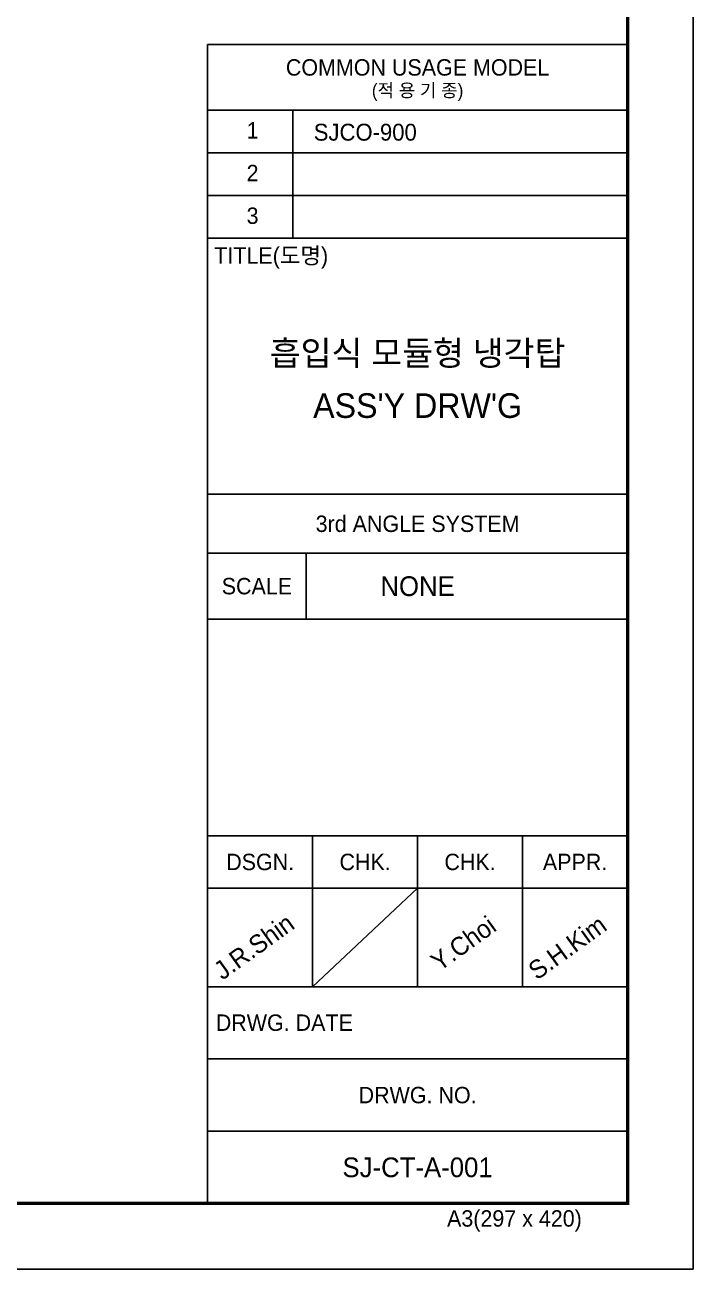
# Model space of a CAD drawing. Header units: millimetres. Extents: x 123596 to 162203, y -41590 to -20795.
# Drawn here: x 155071 to 162203, y -41590 to -28324 of the extents above; entities that cross this region are included whole.
import ezdxf
from ezdxf.enums import TextEntityAlignment as Align

# ---------------------------------------------------------------- set-up
doc = ezdxf.new("R2010")
doc.units = ezdxf.units.MM
doc.header["$LTSCALE"] = 30
doc.header["$MEASUREMENT"] = 0
doc.layers.get('DEFPOINTS').update_dxf_attribs({"color": 143, "linetype": 'CONTINUOUS'})
doc.layers.add('냉각탑_form', color=1, linetype='CONTINUOUS')
doc.layers.add('냉각탑_text', color=3, linetype='CONTINUOUS')
doc.styles.add('돋움', font='')
doc.styles.get('돋움').set_extended_font_data('Dotum')

# ---------------------------------------------------------------- blocks, each defined once
blk = doc.blocks.new('냉각탑form')
at = {"layer": 'DEFPOINTS'}
blk.add_lwpolyline([(0, 297.07), (420.1, 297.07), (420.1, 0), (0, 0)], close=True, dxfattribs=at)
at = {"layer": '냉각탑_form'}
for p, q in [((346.08, 186.55), (346.08, 10)), ((346.08, 186.55), (410.1, 186.55)), ((346.08, 186.55), (410.1, 186.55)), ((346.08, 176.54), (410.1, 176.54)), ((359.09, 176.54), (359.09, 157.04)), ((346.08, 170.04), (410.1, 170.04)), ((346.08, 163.54), (410.1, 163.54)), ((346.08, 157.04), (410.1, 157.04)), ((346.08, 157.04), (410.1, 157.04)), ((346.08, 118.03), (410.1, 118.03)), ((346.08, 109.03), (410.1, 109.03)), ((361.09, 109.03), (361.09, 99.02)), ((346.08, 99.02), (410.1, 99.02)), ((346.08, 66.02), (410.1, 66.02)), ((362.09, 66.02), (362.09, 43.01)), ((378.09, 66.02), (378.09, 43.01)), ((394.1, 66.02), (394.1, 43.01)), ((346.08, 58.01), (410.1, 58.01)), ((378.09, 58.01), (362.09, 43.01)), ((346.08, 43.01), (410.1, 43.01)), ((346.08, 32.01), (410.1, 32.01)), ((346.08, 21.01), (410.1, 21.01))]:
    blk.add_line(p, q, dxfattribs=at)
at = {"layer": '냉각탑_form', "const_width": 0.5}
blk.add_lwpolyline([(10, 287.07), (10, 10), (410.1, 10), (410.1, 287.07)], close=True, dxfattribs=at)
at = {"layer": '냉각탑_form', "style": '돋움'}
for s, height, p in [('COMMON USAGE MODEL', 2.5006, (378.09, 183.04)), ('(적 용 기 종)', 2, (378.09, 179.54)), ('3rd ANGLE SYSTEM', 2.5006, (378.09, 113.53)), ('SCALE', 2.501, (353.59, 104.03)), ('DSGN.', 2.501, (354.09, 62.02)), ('CHK.', 2.501, (370.09, 62.02)), ('CHK.', 2.501, (386.09, 62.02)), ('APPR.', 2.501, (402.1, 62.02)), ('DRWG. NO.', 2.501, (378.09, 26.51))]:
    blk.add_text(s, height=height, dxfattribs=at).set_placement(p, align=Align.MIDDLE_CENTER)
for s, height, p in [('1', 2.5, (352.02, 172.2)), ('2', 2.5, (352.02, 165.7)), ('3', 2.5, (352.02, 159.2)), ('TITLE(도명)', 2.501, (347.09, 153.14)), ('DRWG. DATE', 2.501, (347.32, 36.29)), ('A3(297 x 420)', 2.5006, (382.58, 6.47))]:
    blk.add_text(s, height=height, dxfattribs=at).set_placement(p)

msp = doc.modelspace()

# ---------------------------------------------------------------- block references
at = {"layer": '냉각탑_form', "xscale": 70, "yscale": 70, "zscale": 70}
msp.add_blockref('냉각탑form', (132795.9, -41590.2), dxfattribs=at)

# ---------------------------------------------------------------- texts
at = {"layer": '냉각탑_text', "style": '돋움'}
for s, height, p in [('SJCO-900', 180.04, (158703.8, -29468.2)), ('흡입식 모듈형 냉각탑', 262.5, (159262.3, -31823.2)), ("ASS'Y DRW'G", 262.5, (159262.3, -32383.2)), ('NONE', 210.05, (159262.3, -34308.4)), ('SJ-CT-A-001', 210.051, (159262.3, -40504.9))]:
    msp.add_text(s, height=height, dxfattribs=at).set_placement(p, align=Align.MIDDLE_CENTER)
for s, p in [('J.R.Shin', (157180.1, -38515.3)), ('Y.Choi', (159495.5, -38421.9)), ('S.H.Kim', (160536.6, -38515.3))]:
    msp.add_text(s, height=196.05, rotation=35.81856, dxfattribs=at).set_placement(p)

doc.saveas('drawing.dxf')
